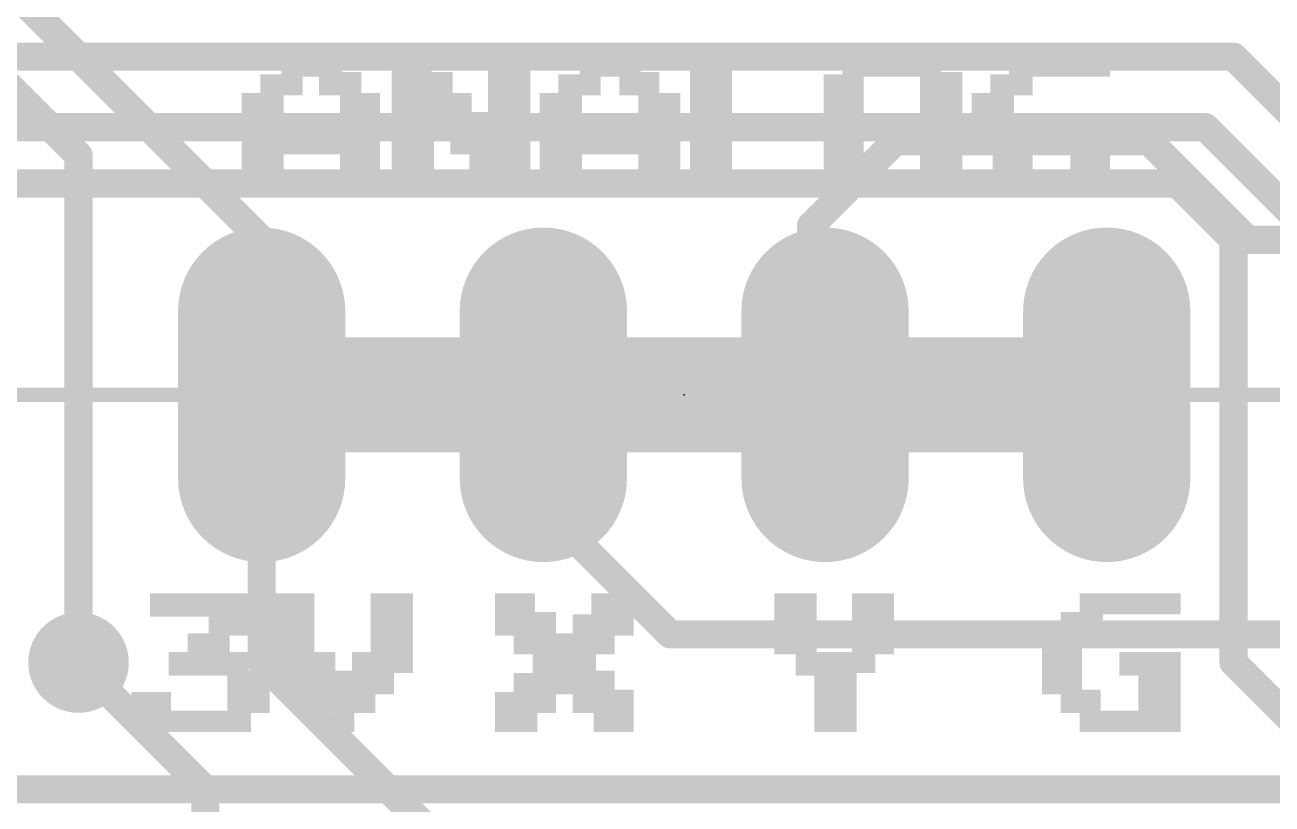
# Model space of a CAD drawing. Extents: x -8 to 72.9, y -20.5 to 38.
# Drawn here: x 34.7 to 45.94, y 12.82 to 19.84 of the extents above; entities that cross this region are included whole.
import ezdxf

# ---------------------------------------------------------------- set-up
doc = ezdxf.new("R2010")
doc.units = 0
for name, color, linetype in [('1', 12, 'CONTINUOUS'), ('16', 132, 'CONTINUOUS'), ('17', 110, 'CONTINUOUS'), ('18', 110, 'CONTINUOUS'), ('203', 40, 'CONTINUOUS'), ('23', 53, 'CONTINUOUS'), ('47', 253, 'CONTINUOUS')]:
    doc.layers.add(name, color=color, linetype=linetype)

# ---------------------------------------------------------------- blocks, each defined once
blk = doc.blocks.new('LONGP100')
at = {"const_width": 1}
blk.add_lwpolyline([(-0.5, 0), (0.5, 0)], dxfattribs=at)
at = {"const_width": 0.5}
for points in [[(-0.5, 0.25, 1), (-0.5, -0.25)], [(0.5, -0.25, 1), (0.5, 0.25)]]:
    blk.add_lwpolyline(points, format="xyb", dxfattribs=at)
blk = doc.blocks.new('RECT')
blk.add_solid([(-0.5, -0.5), (0.5, -0.5), (-0.5, 0.5), (0.5, 0.5)])
blk = doc.blocks.new('ROUNDV')
at = {"const_width": 0.5}
blk.add_lwpolyline([(0, -0.25, 1), (0, 0.25, 1), (0, -0.25)], format="xyb", dxfattribs=at)

msp = doc.modelspace()

# ---------------------------------------------------------------- linework, layer by layer
at = {"layer": '1', "const_width": 0.254}
for points in [[(19.685, 19.558), (45.593, 19.558)], [(45.593, 19.558), (46.99, 18.161)], [(45.339, 18.923), (19.558, 18.923)], [(46.101, 18.161), (45.339, 18.923)], [(45.085, 18.415), (19.558, 18.415)], [(45.593, 17.907), (45.085, 18.415)], [(45.593, 14.097), (45.593, 17.907)], [(36.83, 16.51), (36.83, 14.097)], [(36.322, 12.954), (35.179, 14.097)], [(36.83, 14.097), (38.354, 12.573)], [(46.3518, 13.3382), (45.593, 14.097)], [(36.322, 11.557), (36.322, 12.954)]]:
    msp.add_lwpolyline(points, dxfattribs=at)
at = {"layer": '1', "const_width": 0.127}
for points in [[(45.6379, 19.6029, 1), (45.5481, 19.5131)], [(45.593, 19.4945, 1), (45.593, 19.6215)], [(45.3839, 18.9679, 1), (45.2941, 18.8781)], [(45.339, 18.8595, 1), (45.339, 18.9865)], [(45.1299, 18.4599, 1), (45.0401, 18.3701)], [(45.085, 18.3515, 1), (45.085, 18.4785)], [(45.6565, 17.907, 1), (45.5295, 17.907)], [(45.5481, 17.8621, 1), (45.6379, 17.9519)], [(36.8935, 16.51, 1), (36.7665, 16.51)], [(35.2239, 14.1419, 1), (35.1341, 14.0521)], [(36.8749, 14.1419, 1), (36.7851, 14.0521)], [(45.6379, 14.1419, 1), (45.5481, 14.0521)], [(36.7665, 14.097, 1), (36.8935, 14.097)], [(45.5295, 14.097, 1), (45.6565, 14.097)], [(36.3855, 12.954, 1), (36.2585, 12.954)], [(36.2771, 12.9091, 1), (36.3669, 12.9989)]]:
    msp.add_lwpolyline(points, format="xyb", dxfattribs=at)
at = {"layer": '16', "const_width": 0.254}
for points in [[(36.83, 17.907), (34.671, 20.066)], [(35.179, 18.669), (34.29, 19.558)], [(42.545, 18.796), (41.783, 18.034)], [(44.831, 18.796), (42.545, 18.796)], [(45.72, 17.907), (44.831, 18.796)], [(35.179, 14.097), (35.179, 18.669)], [(41.783, 18.034), (41.783, 16.637)], [(36.83, 16.51), (36.83, 17.907)], [(50.165, 17.907), (45.72, 17.907)], [(41.783, 16.637), (41.91, 16.51)], [(39.37, 15.494), (39.37, 16.51)], [(40.513, 14.351), (39.37, 15.494)], [(49.53, 14.351), (40.513, 14.351)], [(55.753, 12.954), (20.2565, 12.954)]]:
    msp.add_lwpolyline(points, dxfattribs=at)
at = {"layer": '16', "const_width": 0.127}
for points in [[(42.545, 18.8595, 1), (42.545, 18.7325)], [(42.5899, 18.7511, 1), (42.5001, 18.8409)], [(44.8759, 18.8409, 1), (44.7861, 18.7511)], [(44.831, 18.7325, 1), (44.831, 18.8595)], [(35.2425, 18.669, 1), (35.1155, 18.669)], [(35.1341, 18.6241, 1), (35.2239, 18.7139)], [(41.8465, 18.034, 1), (41.7195, 18.034)], [(41.7381, 18.0789, 1), (41.8279, 17.9891)], [(36.8935, 17.907, 1), (36.7665, 17.907)], [(36.7851, 17.8621, 1), (36.8749, 17.9519)], [(45.72, 17.9705, 1), (45.72, 17.8435)], [(45.6751, 17.8621, 1), (45.7649, 17.9519)], [(41.8279, 16.6819, 1), (41.7381, 16.5921)], [(41.7195, 16.637, 1), (41.8465, 16.637)], [(36.7665, 16.51, 1), (36.8935, 16.51)], [(39.4335, 16.51, 1), (39.3065, 16.51)], [(41.8651, 16.4651, 1), (41.9549, 16.5549)], [(39.4149, 15.5389, 1), (39.3251, 15.4491)], [(39.3065, 15.494, 1), (39.4335, 15.494)], [(40.513, 14.4145, 1), (40.513, 14.2875)], [(40.4681, 14.3061, 1), (40.5579, 14.3959)], [(35.1155, 14.097, 1), (35.2425, 14.097)]]:
    msp.add_lwpolyline(points, format="xyb", dxfattribs=at)
at = {"layer": '23'}
msp.add_point((40.64, 16.51), dxfattribs=at)
at = {"layer": '47', "const_width": 0.13}
msp.add_lwpolyline([(27.94, 16.51), (70.65, 16.51)], dxfattribs=at)

# ---------------------------------------------------------------- block references
at = {"layer": '17', "xscale": 1.508, "yscale": 1.508, "rotation": 270}
for p in [(36.83, 16.51), (36.83, 16.51), (39.37, 16.51), (39.37, 16.51), (41.91, 16.51), (41.91, 16.51), (44.45, 16.51), (44.45, 16.51)]:
    msp.add_blockref('LONGP100', p, dxfattribs=at)
at = {"layer": '18', "xscale": 0.9064, "yscale": 0.9064}
msp.add_blockref('ROUNDV', (35.179, 14.097), dxfattribs=at)
msp.add_blockref('ROUNDV', (35.179, 14.097), dxfattribs=at)
at = {"layer": '203', "yscale": 0.0212}
for p, xscale in [((37.2836, 19.5572), 0.5503), ((38.1831, 19.5572), 0.3598), ((39.0615, 19.5572), 0.381), ((39.9717, 19.5572), 0.5503), ((40.8818, 19.5572), 0.381), ((42.5115, 19.5572), 0.889), ((44.0249, 19.5572), 0.9101), ((37.2836, 19.536), 0.5503), ((37.2836, 19.5149), 0.5503), ((37.2836, 19.4937), 0.5503), ((37.2836, 19.4726), 0.5503), ((37.2836, 19.4514), 0.5503), ((38.1831, 19.536), 0.3598), ((38.1831, 19.5149), 0.3598), ((38.1831, 19.4937), 0.3598), ((38.1831, 19.4726), 0.3598), ((38.1831, 19.4514), 0.3598), ((39.0615, 19.536), 0.381), ((39.0615, 19.5149), 0.381), ((39.0615, 19.4937), 0.381), ((39.0615, 19.4726), 0.381), ((39.0615, 19.4514), 0.381), ((39.9717, 19.536), 0.5503), ((39.9717, 19.5149), 0.5503), ((39.9717, 19.4937), 0.5503), ((39.9717, 19.4726), 0.5503), ((39.9717, 19.4514), 0.5503), ((40.8818, 19.536), 0.381), ((40.8818, 19.5149), 0.381), ((40.8818, 19.4937), 0.381), ((40.8818, 19.4726), 0.381), ((40.8818, 19.4514), 0.381), ((42.5115, 19.536), 0.889), ((42.5115, 19.5149), 0.889), ((42.5115, 19.4937), 0.889), ((42.5115, 19.4726), 0.889), ((42.5115, 19.4514), 0.889), ((44.0249, 19.536), 0.9101), ((44.0249, 19.5149), 0.9101), ((44.0249, 19.4937), 0.9101), ((44.0249, 19.4726), 0.9101), ((44.0249, 19.4514), 0.9101), ((37.0084, 19.3667), 0.381), ((37.0084, 19.3456), 0.381), ((37.273, 19.3879), 0.9101), ((37.2836, 19.4302), 0.5503), ((37.3683, 19.4091), 0.7196), ((37.5376, 19.3667), 0.381), ((37.5376, 19.3456), 0.381), ((38.1831, 19.4302), 0.3598), ((38.2784, 19.4091), 0.5503), ((38.2784, 19.3879), 0.5503), ((38.2784, 19.3667), 0.5503), ((38.2784, 19.3456), 0.5503), ((39.0615, 19.4302), 0.381), ((39.0615, 19.4091), 0.381), ((39.0615, 19.3879), 0.381), ((39.0615, 19.3667), 0.381), ((39.0615, 19.3456), 0.381), ((39.6965, 19.3667), 0.381), ((39.6965, 19.3456), 0.381), ((39.9611, 19.3879), 0.9101), ((40.0563, 19.4091), 0.7196), ((39.9717, 19.4302), 0.5503), ((40.2362, 19.3667), 0.3598), ((40.2362, 19.3456), 0.3598), ((40.8818, 19.4302), 0.381), ((40.8818, 19.4091), 0.381), ((40.8818, 19.3879), 0.381), ((40.8818, 19.3667), 0.381), ((40.8818, 19.3456), 0.381), ((42.5221, 19.3879), 1.2488), ((42.0777, 19.3667), 0.3598), ((42.0777, 19.3456), 0.3598), ((42.5115, 19.4302), 0.889), ((42.6068, 19.4091), 1.0795), ((42.956, 19.3667), 0.381), ((42.956, 19.3456), 0.381), ((43.9402, 19.3879), 1.0795), ((43.591, 19.3667), 0.381), ((43.591, 19.3456), 0.381), ((44.0249, 19.4302), 0.9101), ((44.0249, 19.4091), 0.9101), ((36.9238, 19.2186), 0.5503), ((37.0084, 19.3244), 0.381), ((37.0084, 19.3032), 0.381), ((37.0084, 19.2821), 0.381), ((37.0084, 19.2609), 0.381), ((37.0084, 19.2397), 0.381), ((37.6222, 19.2186), 0.5503), ((37.5376, 19.3244), 0.381), ((37.5376, 19.3032), 0.381), ((37.5376, 19.2821), 0.381), ((37.5376, 19.2609), 0.381), ((37.5376, 19.2397), 0.381), ((38.2784, 19.3244), 0.5503), ((38.2784, 19.3032), 0.5503), ((38.2784, 19.2821), 0.5503), ((38.2784, 19.2609), 0.5503), ((38.2784, 19.2397), 0.5503), ((38.3631, 19.2186), 0.7196), ((39.0615, 19.3244), 0.381), ((39.0615, 19.3032), 0.381), ((39.0615, 19.2821), 0.381), ((39.0615, 19.2609), 0.381), ((39.0615, 19.2397), 0.381), ((39.0615, 19.2186), 0.381), ((39.6118, 19.2186), 0.5503), ((39.6965, 19.3244), 0.381), ((39.6965, 19.3032), 0.381), ((39.6965, 19.2821), 0.381), ((39.6965, 19.2609), 0.381), ((39.6965, 19.2397), 0.381), ((40.2362, 19.3244), 0.3598), ((40.2362, 19.3032), 0.3598), ((40.2362, 19.2821), 0.3598), ((40.2362, 19.2609), 0.3598), ((40.2362, 19.2397), 0.3598), ((40.3315, 19.2186), 0.5503), ((40.8818, 19.3244), 0.381), ((40.8818, 19.3032), 0.381), ((40.8818, 19.2821), 0.381), ((40.8818, 19.2609), 0.381), ((40.8818, 19.2397), 0.381), ((40.8818, 19.2186), 0.381), ((42.0777, 19.3244), 0.3598), ((42.0777, 19.3032), 0.3598), ((42.0777, 19.2821), 0.3598), ((42.0777, 19.2609), 0.3598), ((42.0777, 19.2397), 0.3598), ((42.0777, 19.2186), 0.3598), ((42.956, 19.3244), 0.381), ((42.956, 19.3032), 0.381), ((42.956, 19.2821), 0.381), ((42.956, 19.2609), 0.381), ((42.956, 19.2397), 0.381), ((42.956, 19.2186), 0.381), ((43.5063, 19.2186), 0.5503), ((43.591, 19.3244), 0.381), ((43.591, 19.3032), 0.381), ((43.591, 19.2821), 0.381), ((43.591, 19.2609), 0.381), ((43.591, 19.2397), 0.381), ((36.8391, 19.1974), 0.381), ((36.8391, 19.1762), 0.381), ((36.8391, 19.1551), 0.381), ((36.8391, 19.1339), 0.381), ((36.8391, 19.1127), 0.381), ((37.7175, 19.1974), 0.3598), ((37.7175, 19.1762), 0.3598), ((37.7175, 19.1551), 0.3598), ((37.7175, 19.1339), 0.3598), ((37.7175, 19.1127), 0.3598), ((38.3631, 19.1974), 0.7196), ((38.3631, 19.1762), 0.7196), ((38.3631, 19.1551), 0.7196), ((38.3631, 19.1339), 0.7196), ((38.3631, 19.1127), 0.7196), ((39.0615, 19.1974), 0.381), ((39.0615, 19.1762), 0.381), ((39.0615, 19.1551), 0.381), ((39.0615, 19.1339), 0.381), ((39.0615, 19.1127), 0.381), ((39.5272, 19.1974), 0.381), ((39.5272, 19.1762), 0.381), ((39.5272, 19.1551), 0.381), ((39.5272, 19.1339), 0.381), ((39.5272, 19.1127), 0.381), ((40.4161, 19.1974), 0.381), ((40.4161, 19.1762), 0.381), ((40.4161, 19.1551), 0.381), ((40.4161, 19.1339), 0.381), ((40.4161, 19.1127), 0.381), ((40.8818, 19.1974), 0.381), ((40.8818, 19.1762), 0.381), ((40.8818, 19.1551), 0.381), ((40.8818, 19.1339), 0.381), ((40.8818, 19.1127), 0.381), ((42.0777, 19.1974), 0.3598), ((42.0777, 19.1762), 0.3598), ((42.0777, 19.1551), 0.3598), ((42.0777, 19.1339), 0.3598), ((42.0777, 19.1127), 0.3598), ((42.956, 19.1974), 0.381), ((42.956, 19.1762), 0.381), ((42.956, 19.1551), 0.381), ((42.956, 19.1339), 0.381), ((42.956, 19.1127), 0.381), ((43.4217, 19.1974), 0.381), ((43.4217, 19.1762), 0.381), ((43.4217, 19.1551), 0.381), ((43.4217, 19.1339), 0.381), ((43.4217, 19.1127), 0.381), ((36.8391, 19.0916), 0.381), ((36.8391, 19.0704), 0.381), ((36.8391, 19.0492), 0.381), ((36.8391, 19.0281), 0.381), ((36.8391, 19.0069), 0.381), ((37.7175, 19.0916), 0.3598), ((37.7175, 19.0704), 0.3598), ((37.7175, 19.0492), 0.3598), ((37.7175, 19.0281), 0.3598), ((37.7175, 19.0069), 0.3598), ((38.6276, 19.0492), 1.2488), ((38.6276, 19.0281), 1.2488), ((38.6276, 19.0069), 1.2488), ((38.3631, 19.0916), 0.7196), ((38.3631, 19.0704), 0.7196), ((39.0615, 19.0916), 0.381), ((39.0615, 19.0704), 0.381), ((39.5272, 19.0916), 0.381), ((39.5272, 19.0704), 0.381), ((39.5272, 19.0492), 0.381), ((39.5272, 19.0281), 0.381), ((39.5272, 19.0069), 0.381), ((40.4161, 19.0916), 0.381), ((40.4161, 19.0704), 0.381), ((40.4161, 19.0492), 0.381), ((40.4161, 19.0281), 0.381), ((40.4161, 19.0069), 0.381), ((40.8818, 19.0916), 0.381), ((40.8818, 19.0704), 0.381), ((40.8818, 19.0492), 0.381), ((40.8818, 19.0281), 0.381), ((40.8818, 19.0069), 0.381), ((42.0777, 19.0916), 0.3598), ((42.0777, 19.0704), 0.3598), ((42.0777, 19.0492), 0.3598), ((42.0777, 19.0281), 0.3598), ((42.0777, 19.0069), 0.3598), ((42.956, 19.0916), 0.381), ((42.956, 19.0704), 0.381), ((42.956, 19.0492), 0.381), ((42.956, 19.0281), 0.381), ((42.956, 19.0069), 0.381), ((43.4217, 19.0916), 0.381), ((43.4217, 19.0704), 0.381), ((43.4217, 19.0492), 0.381), ((43.4217, 19.0281), 0.381), ((43.4217, 19.0069), 0.381), ((44.2154, 19.0281), 0.5291), ((44.2154, 19.0069), 0.5291), ((36.8391, 18.9857), 0.381), ((36.8391, 18.9646), 0.381), ((36.8391, 18.9434), 0.381), ((36.8391, 18.9222), 0.381), ((36.8391, 18.9011), 0.381), ((37.7175, 18.9857), 0.3598), ((37.7175, 18.9646), 0.3598), ((37.7175, 18.9434), 0.3598), ((37.7175, 18.9222), 0.3598), ((37.7175, 18.9011), 0.3598), ((38.6276, 18.9857), 1.2488), ((38.6276, 18.9646), 1.2488), ((38.6276, 18.9434), 1.2488), ((38.6276, 18.9222), 1.2488), ((38.6276, 18.9011), 1.2488), ((39.5272, 18.9857), 0.381), ((39.5272, 18.9646), 0.381), ((39.5272, 18.9434), 0.381), ((39.5272, 18.9222), 0.381), ((39.5272, 18.9011), 0.381), ((40.4161, 18.9857), 0.381), ((40.4161, 18.9646), 0.381), ((40.4161, 18.9434), 0.381), ((40.4161, 18.9222), 0.381), ((40.4161, 18.9011), 0.381), ((40.8818, 18.9857), 0.381), ((40.8818, 18.9646), 0.381), ((40.8818, 18.9434), 0.381), ((40.8818, 18.9222), 0.381), ((40.8818, 18.9011), 0.381), ((42.0777, 18.9857), 0.3598), ((42.0777, 18.9646), 0.3598), ((42.0777, 18.9434), 0.3598), ((42.0777, 18.9222), 0.3598), ((42.0777, 18.9011), 0.3598), ((42.956, 18.9857), 0.381), ((42.956, 18.9646), 0.381), ((42.956, 18.9434), 0.381), ((42.956, 18.9222), 0.381), ((42.956, 18.9011), 0.381), ((43.4217, 18.9857), 0.381), ((43.4217, 18.9646), 0.381), ((43.4217, 18.9434), 0.381), ((43.4217, 18.9222), 0.381), ((43.4217, 18.9011), 0.381), ((44.2154, 18.9857), 0.5291), ((44.2154, 18.9646), 0.5291), ((44.2154, 18.9434), 0.5291), ((44.2154, 18.9222), 0.5291), ((44.2154, 18.9011), 0.5291), ((36.8391, 18.8799), 0.381), ((37.273, 18.8587), 1.2488), ((37.273, 18.8376), 1.2488), ((37.273, 18.8164), 1.2488), ((37.273, 18.7952), 1.2488), ((37.273, 18.7741), 1.2488), ((37.7175, 18.8799), 0.3598), ((38.6276, 18.8799), 1.2488), ((38.6276, 18.8587), 1.2488), ((38.1937, 18.8376), 0.381), ((38.1937, 18.8164), 0.381), ((38.1937, 18.7952), 0.381), ((38.1937, 18.7741), 0.381), ((38.8922, 18.8376), 0.7196), ((38.8922, 18.8164), 0.7196), ((38.8922, 18.7952), 0.7196), ((38.8922, 18.7741), 0.7196), ((39.5272, 18.8799), 0.381), ((39.9717, 18.8587), 1.27), ((39.9717, 18.8376), 1.27), ((39.9717, 18.8164), 1.27), ((39.9717, 18.7952), 1.27), ((39.9717, 18.7741), 1.27), ((40.4161, 18.8799), 0.381), ((40.8818, 18.8799), 0.381), ((40.8818, 18.8587), 0.381), ((40.8818, 18.8376), 0.381), ((40.8818, 18.8164), 0.381), ((40.8818, 18.7952), 0.381), ((40.8818, 18.7741), 0.381), ((42.0777, 18.8799), 0.3598), ((42.0777, 18.8587), 0.3598), ((42.0777, 18.8376), 0.3598), ((42.0777, 18.8164), 0.3598), ((42.0777, 18.7952), 0.3598), ((42.0777, 18.7741), 0.3598), ((42.956, 18.8799), 0.381), ((42.956, 18.8587), 0.381), ((42.956, 18.8376), 0.381), ((42.956, 18.8164), 0.381), ((42.956, 18.7952), 0.381), ((42.956, 18.7741), 0.381), ((43.4217, 18.8799), 0.381), ((43.4217, 18.8587), 0.381), ((43.4217, 18.8376), 0.381), ((43.4217, 18.8164), 0.381), ((43.4217, 18.7952), 0.381), ((43.4217, 18.7741), 0.381), ((44.2154, 18.8799), 0.5291), ((44.2154, 18.8587), 0.5291), ((44.3001, 18.8376), 0.3598), ((44.3001, 18.8164), 0.3598), ((44.3001, 18.7952), 0.3598), ((44.3001, 18.7741), 0.3598), ((37.273, 18.7529), 1.2488), ((37.273, 18.7318), 1.2488), ((37.273, 18.7106), 1.2488), ((37.273, 18.6894), 1.2488), ((36.8391, 18.6683), 0.381), ((37.7175, 18.6683), 0.3598), ((38.1937, 18.7529), 0.381), ((38.1937, 18.7318), 0.381), ((38.1937, 18.7106), 0.381), ((38.1937, 18.6894), 0.381), ((38.1937, 18.6683), 0.381), ((38.8922, 18.7529), 0.7196), ((38.8922, 18.7318), 0.7196), ((38.8922, 18.7106), 0.7196), ((38.8922, 18.6894), 0.7196), ((38.9769, 18.6683), 0.5503), ((39.9717, 18.7529), 1.27), ((39.9717, 18.7318), 1.27), ((39.9717, 18.7106), 1.27), ((39.9717, 18.6894), 1.27), ((39.5272, 18.6683), 0.381), ((40.4161, 18.6683), 0.381), ((40.8818, 18.7529), 0.381), ((40.8818, 18.7318), 0.381), ((40.8818, 18.7106), 0.381), ((40.8818, 18.6894), 0.381), ((40.8818, 18.6683), 0.381), ((42.0777, 18.7529), 0.3598), ((42.0777, 18.7318), 0.3598), ((42.0777, 18.7106), 0.3598), ((42.0777, 18.6894), 0.3598), ((42.0777, 18.6683), 0.3598), ((42.956, 18.7529), 0.381), ((42.956, 18.7318), 0.381), ((42.956, 18.7106), 0.381), ((42.956, 18.6894), 0.381), ((42.956, 18.6683), 0.381), ((43.5063, 18.6894), 0.5503), ((43.4217, 18.7529), 0.381), ((43.4217, 18.7318), 0.381), ((43.4217, 18.7106), 0.381), ((43.6016, 18.6683), 0.3598), ((44.3001, 18.7529), 0.3598), ((44.3001, 18.7318), 0.3598), ((44.3001, 18.7106), 0.3598), ((44.3001, 18.6894), 0.3598), ((44.3001, 18.6683), 0.3598), ((36.8391, 18.6471), 0.381), ((36.8391, 18.6259), 0.381), ((36.8391, 18.6048), 0.381), ((36.8391, 18.5836), 0.381), ((36.8391, 18.5624), 0.381), ((37.7175, 18.6471), 0.3598), ((37.7175, 18.6259), 0.3598), ((37.7175, 18.6048), 0.3598), ((37.7175, 18.5836), 0.3598), ((37.7175, 18.5624), 0.3598), ((38.1937, 18.6471), 0.381), ((38.1937, 18.6259), 0.381), ((38.1937, 18.6048), 0.381), ((38.1937, 18.5836), 0.381), ((38.1937, 18.5624), 0.381), ((38.9769, 18.6471), 0.5503), ((38.9769, 18.6259), 0.5503), ((38.9769, 18.6048), 0.5503), ((38.9769, 18.5836), 0.5503), ((38.9769, 18.5624), 0.5503), ((39.5272, 18.6471), 0.381), ((39.5272, 18.6259), 0.381), ((39.5272, 18.6048), 0.381), ((39.5272, 18.5836), 0.381), ((39.5272, 18.5624), 0.381), ((40.4161, 18.6471), 0.381), ((40.4161, 18.6259), 0.381), ((40.4161, 18.6048), 0.381), ((40.4161, 18.5836), 0.381), ((40.4161, 18.5624), 0.381), ((40.8818, 18.6471), 0.381), ((40.8818, 18.6259), 0.381), ((40.8818, 18.6048), 0.381), ((40.8818, 18.5836), 0.381), ((40.8818, 18.5624), 0.381), ((42.0777, 18.6471), 0.3598), ((42.0777, 18.6259), 0.3598), ((42.0777, 18.6048), 0.3598), ((42.0777, 18.5836), 0.3598), ((42.0777, 18.5624), 0.3598), ((42.956, 18.6471), 0.381), ((42.956, 18.6259), 0.381), ((42.956, 18.6048), 0.381), ((42.956, 18.5836), 0.381), ((42.956, 18.5624), 0.381), ((43.6016, 18.6471), 0.3598), ((43.6016, 18.6259), 0.3598), ((43.6016, 18.6048), 0.3598), ((43.6016, 18.5836), 0.3598), ((43.6016, 18.5624), 0.3598), ((44.3001, 18.6471), 0.3598), ((44.3001, 18.6259), 0.3598), ((44.3001, 18.6048), 0.3598), ((44.3001, 18.5836), 0.3598), ((44.3001, 18.5624), 0.3598), ((36.8391, 18.5413), 0.381), ((36.8391, 18.5201), 0.381), ((36.8391, 18.4989), 0.381), ((36.8391, 18.4778), 0.381), ((36.8391, 18.4566), 0.381), ((36.8391, 18.4354), 0.381), ((37.7175, 18.5413), 0.3598), ((37.7175, 18.5201), 0.3598), ((37.7175, 18.4989), 0.3598), ((37.7175, 18.4778), 0.3598), ((37.7175, 18.4566), 0.3598), ((37.7175, 18.4354), 0.3598), ((38.1937, 18.5413), 0.381), ((38.1937, 18.5201), 0.381), ((38.1937, 18.4989), 0.381), ((38.1937, 18.4778), 0.381), ((38.1937, 18.4566), 0.381), ((38.1937, 18.4354), 0.381), ((38.9769, 18.5413), 0.5503), ((38.9769, 18.5201), 0.5503), ((38.9769, 18.4989), 0.5503), ((39.0615, 18.4778), 0.381), ((39.0615, 18.4566), 0.381), ((39.0615, 18.4354), 0.381), ((39.5272, 18.5413), 0.381), ((39.5272, 18.5201), 0.381), ((39.5272, 18.4989), 0.381), ((39.5272, 18.4778), 0.381), ((39.5272, 18.4566), 0.381), ((39.5272, 18.4354), 0.381), ((40.4161, 18.5413), 0.381), ((40.4161, 18.5201), 0.381), ((40.4161, 18.4989), 0.381), ((40.4161, 18.4778), 0.381), ((40.4161, 18.4566), 0.381), ((40.4161, 18.4354), 0.381), ((40.8818, 18.5413), 0.381), ((41.231, 18.5201), 1.0795), ((41.231, 18.4989), 1.0795), ((41.231, 18.4778), 1.0795), ((41.231, 18.4566), 1.0795), ((41.231, 18.4354), 1.0795), ((42.5221, 18.5201), 1.2488), ((42.0777, 18.5413), 0.3598), ((42.4375, 18.4989), 1.0795), ((42.5221, 18.4778), 0.9101), ((42.5221, 18.4566), 0.9101), ((42.5221, 18.4354), 0.9101), ((42.956, 18.5413), 0.381), ((43.9508, 18.5201), 1.0583), ((43.9508, 18.4989), 1.0583), ((43.6016, 18.5413), 0.3598), ((44.0355, 18.4778), 0.889), ((44.0355, 18.4566), 0.889), ((44.0355, 18.4354), 0.889), ((44.3001, 18.5413), 0.3598), ((36.8391, 18.4143), 0.381), ((36.8391, 18.3931), 0.381), ((36.8391, 18.3719), 0.381), ((36.8391, 18.3508), 0.381), ((36.8391, 18.3296), 0.381), ((37.7175, 18.4143), 0.3598), ((37.7175, 18.3931), 0.3598), ((37.7175, 18.3719), 0.3598), ((37.7175, 18.3508), 0.3598), ((37.7175, 18.3296), 0.3598), ((38.1937, 18.4143), 0.381), ((38.1937, 18.3931), 0.381), ((38.1937, 18.3719), 0.381), ((38.1937, 18.3508), 0.381), ((38.1937, 18.3296), 0.381), ((39.0615, 18.4143), 0.381), ((39.0615, 18.3931), 0.381), ((39.0615, 18.3719), 0.381), ((39.0615, 18.3508), 0.381), ((39.0615, 18.3296), 0.381), ((39.5272, 18.4143), 0.381), ((39.5272, 18.3931), 0.381), ((39.5272, 18.3719), 0.381), ((39.5272, 18.3508), 0.381), ((39.5272, 18.3296), 0.381), ((40.4161, 18.4143), 0.381), ((40.4161, 18.3931), 0.381), ((40.4161, 18.3719), 0.381), ((40.4161, 18.3508), 0.381), ((40.4161, 18.3296), 0.381), ((41.231, 18.4143), 1.0795), ((41.231, 18.3931), 1.0795), ((41.231, 18.3719), 1.0795), ((41.231, 18.3508), 1.0795), ((41.231, 18.3296), 1.0795), ((42.5221, 18.4143), 0.9101), ((42.5221, 18.3931), 0.9101), ((42.5221, 18.3719), 0.9101), ((42.5221, 18.3508), 0.9101), ((42.5221, 18.3296), 0.9101), ((44.0355, 18.4143), 0.889), ((44.0355, 18.3931), 0.889), ((44.0355, 18.3719), 0.889), ((44.0355, 18.3508), 0.889), ((44.0355, 18.3296), 0.889), ((40.6384, 16.975), 8.0642), ((40.6278, 16.9962), 7.9583), ((40.6278, 17.0173), 7.789), ((40.6384, 16.8692), 8.3605), ((40.6384, 16.8903), 8.3182), ((40.6278, 16.9115), 8.2547), ((40.6278, 16.9327), 8.2123), ((40.6278, 16.9538), 8.1277), ((40.6278, 16.7845), 8.5087), ((40.6278, 16.7633), 8.5087), ((40.6278, 16.8057), 8.4663), ((40.6278, 16.8268), 8.424), ((40.6278, 16.848), 8.3817), ((40.6384, 16.6363), 8.6145), ((40.6278, 16.6998), 8.5933), ((40.6278, 16.6787), 8.5933), ((40.6278, 16.6575), 8.5933), ((40.6278, 16.7422), 8.551), ((40.6278, 16.721), 8.551), ((40.6278, 16.6152), 8.6357), ((40.6278, 16.594), 8.6357), ((40.6278, 16.5728), 8.6357), ((40.6278, 16.5517), 8.6357), ((40.6278, 16.5305), 8.6357), ((40.6278, 16.5093), 8.6357), ((40.6278, 16.4882), 8.6357), ((40.6278, 16.467), 8.6357), ((40.6278, 16.4458), 8.6357), ((40.6278, 16.4247), 8.6357), ((40.6278, 16.4035), 8.6357), ((40.6278, 16.3823), 8.5933), ((40.6278, 16.3612), 8.5933), ((40.6278, 16.34), 8.5933), ((40.6384, 16.3188), 8.5722), ((40.6278, 16.2977), 8.551), ((40.6278, 16.2765), 8.551), ((40.6278, 16.2553), 8.5087), ((40.6384, 16.2342), 8.4875), ((40.6278, 16.213), 8.4663), ((40.6278, 16.1919), 8.424), ((40.6278, 16.1707), 8.3817), ((40.6278, 16.1495), 8.3393), ((40.6278, 16.1284), 8.297), ((40.6278, 16.1072), 8.2547), ((40.6278, 16.086), 8.2123), ((40.6278, 16.0649), 8.1277), ((40.6278, 16.0437), 8.043), ((40.6278, 16.0225), 7.916), ((40.6278, 16.0014), 7.7044), ((36.3629, 14.7102), 1.0795), ((36.3629, 14.6891), 1.0795), ((36.3629, 14.6679), 1.0795), ((36.3629, 14.6467), 1.0795), ((36.3629, 14.6256), 1.0795), ((37.1249, 14.7102), 0.3598), ((37.1249, 14.6891), 0.3598), ((37.1249, 14.6679), 0.3598), ((37.1249, 14.6467), 0.3598), ((37.1249, 14.6256), 0.3598), ((38.0032, 14.7102), 0.381), ((38.0032, 14.6891), 0.381), ((38.0032, 14.6679), 0.381), ((38.0032, 14.6467), 0.381), ((38.0032, 14.6256), 0.381), ((39.1144, 14.7102), 0.3598), ((39.1144, 14.6891), 0.3598), ((39.1144, 14.6679), 0.3598), ((39.1144, 14.6467), 0.3598), ((39.1144, 14.6256), 0.3598), ((39.9928, 14.7102), 0.381), ((39.9928, 14.6891), 0.381), ((39.9928, 14.6679), 0.381), ((39.9928, 14.6467), 0.381), ((39.9928, 14.6256), 0.381), ((41.6438, 14.7102), 0.381), ((41.6438, 14.6891), 0.381), ((41.6438, 14.6679), 0.381), ((41.6438, 14.6467), 0.381), ((41.6438, 14.6256), 0.381), ((42.3422, 14.7102), 0.381), ((42.3422, 14.6891), 0.381), ((42.3422, 14.6679), 0.381), ((42.3422, 14.6467), 0.381), ((42.3422, 14.6256), 0.381), ((44.6599, 14.7102), 0.9101), ((44.6599, 14.6891), 0.9101), ((44.6599, 14.6679), 0.9101), ((44.6599, 14.6467), 0.9101), ((44.6599, 14.6256), 0.9101), ((36.2782, 14.5198), 0.9101), ((36.3629, 14.6044), 1.0795), ((36.3629, 14.5833), 1.0795), ((36.3629, 14.5621), 1.0795), ((36.3629, 14.5409), 1.0795), ((36.5428, 14.4986), 0.381), ((37.1249, 14.6044), 0.3598), ((37.1249, 14.5833), 0.3598), ((37.1249, 14.5621), 0.3598), ((37.1249, 14.5409), 0.3598), ((37.1249, 14.5198), 0.3598), ((37.1249, 14.4986), 0.3598), ((38.0032, 14.6044), 0.381), ((38.0032, 14.5833), 0.381), ((38.0032, 14.5621), 0.381), ((38.0032, 14.5409), 0.381), ((38.0032, 14.5198), 0.381), ((38.0032, 14.4986), 0.381), ((39.1144, 14.6044), 0.3598), ((39.1144, 14.5833), 0.3598), ((39.1144, 14.5621), 0.3598), ((39.2097, 14.5409), 0.5503), ((39.2097, 14.5198), 0.5503), ((39.2097, 14.4986), 0.5503), ((39.9082, 14.5198), 0.5503), ((39.9082, 14.4986), 0.5503), ((39.9928, 14.6044), 0.381), ((39.9928, 14.5833), 0.381), ((39.9928, 14.5621), 0.381), ((39.9928, 14.5409), 0.381), ((41.6438, 14.6044), 0.381), ((41.6438, 14.5833), 0.381), ((41.6438, 14.5621), 0.381), ((41.6438, 14.5409), 0.381), ((41.6438, 14.5198), 0.381), ((41.6438, 14.4986), 0.381), ((42.3422, 14.6044), 0.381), ((42.3422, 14.5833), 0.381), ((42.3422, 14.5621), 0.381), ((42.3422, 14.5409), 0.381), ((42.3422, 14.5198), 0.381), ((42.3422, 14.4986), 0.381), ((44.5752, 14.5409), 1.0795), ((44.226, 14.5198), 0.381), ((44.226, 14.4986), 0.381), ((44.6599, 14.6044), 0.9101), ((44.6599, 14.5833), 0.9101), ((44.6599, 14.5621), 0.9101), ((36.5428, 14.4774), 0.381), ((36.5428, 14.4563), 0.381), ((36.5428, 14.4351), 0.381), ((36.5428, 14.4139), 0.381), ((36.5428, 14.3928), 0.381), ((37.1249, 14.4774), 0.3598), ((37.1249, 14.4563), 0.3598), ((37.1249, 14.4351), 0.3598), ((37.1249, 14.4139), 0.3598), ((37.1249, 14.3928), 0.3598), ((38.0032, 14.4774), 0.381), ((38.0032, 14.4563), 0.381), ((38.0032, 14.4351), 0.381), ((38.0032, 14.4139), 0.381), ((38.0032, 14.3928), 0.381), ((39.2097, 14.4774), 0.5503), ((39.2097, 14.4563), 0.5503), ((39.2097, 14.4351), 0.5503), ((39.2097, 14.4139), 0.5503), ((39.2097, 14.3928), 0.5503), ((39.9082, 14.4774), 0.5503), ((39.9082, 14.4563), 0.5503), ((39.9082, 14.4351), 0.5503), ((39.9082, 14.4139), 0.5503), ((39.9082, 14.3928), 0.5503), ((41.6438, 14.4774), 0.381), ((41.6438, 14.4563), 0.381), ((41.6438, 14.4351), 0.381), ((41.6438, 14.4139), 0.381), ((41.6438, 14.3928), 0.381), ((42.3422, 14.4774), 0.381), ((42.3422, 14.4563), 0.381), ((42.3422, 14.4351), 0.381), ((42.3422, 14.4139), 0.381), ((42.3422, 14.3928), 0.381), ((44.226, 14.4774), 0.381), ((44.226, 14.4563), 0.381), ((44.226, 14.4351), 0.381), ((44.226, 14.4139), 0.381), ((44.226, 14.3928), 0.381), ((36.4475, 14.3504), 0.5715), ((36.3523, 14.3293), 0.381), ((36.3523, 14.3081), 0.381), ((36.3523, 14.2869), 0.381), ((36.5428, 14.3716), 0.381), ((37.1249, 14.3716), 0.3598), ((37.1249, 14.3504), 0.3598), ((37.1249, 14.3293), 0.3598), ((37.1249, 14.3081), 0.3598), ((37.1249, 14.2869), 0.3598), ((38.0032, 14.3716), 0.381), ((38.0032, 14.3504), 0.381), ((38.0032, 14.3293), 0.381), ((38.0032, 14.3081), 0.381), ((38.0032, 14.2869), 0.381), ((39.5589, 14.3504), 1.2488), ((39.2097, 14.3716), 0.5503), ((39.5589, 14.3293), 0.9101), ((39.5589, 14.3081), 0.9101), ((39.5589, 14.2869), 0.9101), ((39.9082, 14.3716), 0.5503), ((41.6438, 14.3716), 0.381), ((41.6438, 14.3504), 0.381), ((41.6438, 14.3293), 0.381), ((41.6438, 14.3081), 0.381), ((41.6438, 14.2869), 0.381), ((42.3422, 14.3716), 0.381), ((42.3422, 14.3504), 0.381), ((42.3422, 14.3293), 0.381), ((42.3422, 14.3081), 0.381), ((42.3422, 14.2869), 0.381), ((44.1413, 14.3504), 0.5503), ((44.0461, 14.3293), 0.3598), ((44.0461, 14.3081), 0.3598), ((44.0461, 14.2869), 0.3598), ((44.226, 14.3716), 0.381), ((36.3523, 14.1811), 0.7196), ((36.3523, 14.1599), 0.7196), ((36.3523, 14.2658), 0.381), ((36.3523, 14.2446), 0.381), ((36.3523, 14.2234), 0.381), ((36.3523, 14.2023), 0.381), ((37.1249, 14.2658), 0.3598), ((37.1249, 14.2446), 0.3598), ((37.1249, 14.2234), 0.3598), ((37.1249, 14.2023), 0.3598), ((37.2201, 14.1811), 0.5503), ((37.2201, 14.1599), 0.5503), ((37.9186, 14.1811), 0.5503), ((37.9186, 14.1599), 0.5503), ((38.0032, 14.2658), 0.381), ((38.0032, 14.2446), 0.381), ((38.0032, 14.2234), 0.381), ((38.0032, 14.2023), 0.381), ((39.5589, 14.2658), 0.9101), ((39.5589, 14.2446), 0.9101), ((39.5589, 14.2234), 0.9101), ((39.5589, 14.2023), 0.9101), ((39.5589, 14.1811), 0.9101), ((39.5589, 14.1599), 0.5715), ((41.6438, 14.2658), 0.381), ((41.6438, 14.2446), 0.381), ((41.6438, 14.2234), 0.381), ((41.6438, 14.2023), 0.381), ((41.993, 14.1811), 1.0795), ((42.0036, 14.1599), 0.7196), ((42.3422, 14.2658), 0.381), ((42.3422, 14.2446), 0.381), ((42.3422, 14.2234), 0.381), ((42.3422, 14.2023), 0.381), ((44.0461, 14.2658), 0.3598), ((44.0461, 14.2446), 0.3598), ((44.0461, 14.2234), 0.3598), ((44.0461, 14.2023), 0.3598), ((44.0461, 14.1811), 0.3598), ((44.0461, 14.1599), 0.3598), ((44.8398, 14.1811), 0.5503), ((44.8398, 14.1599), 0.5503), ((36.3523, 14.1388), 0.7196), ((36.3523, 14.1176), 0.7196), ((36.3523, 14.0964), 0.7196), ((36.3523, 14.0753), 0.7196), ((36.3523, 14.0541), 0.7196), ((37.2201, 14.1388), 0.5503), ((37.2201, 14.1176), 0.5503), ((37.2201, 14.0964), 0.5503), ((37.2201, 14.0753), 0.5503), ((37.2201, 14.0541), 0.5503), ((37.9186, 14.1388), 0.5503), ((37.9186, 14.1176), 0.5503), ((37.9186, 14.0964), 0.5503), ((37.9186, 14.0753), 0.5503), ((37.9186, 14.0541), 0.5503), ((39.5589, 14.1388), 0.5715), ((39.5589, 14.1176), 0.5715), ((39.5589, 14.0964), 0.5715), ((39.5589, 14.0753), 0.5715), ((39.5589, 14.0541), 0.5715), ((42.0036, 14.1388), 0.7196), ((42.0036, 14.1176), 0.7196), ((42.0036, 14.0964), 0.7196), ((42.0036, 14.0753), 0.7196), ((42.0036, 14.0541), 0.7196), ((44.0461, 14.1388), 0.3598), ((44.0461, 14.1176), 0.3598), ((44.0461, 14.0964), 0.3598), ((44.0461, 14.0753), 0.3598), ((44.0461, 14.0541), 0.3598), ((44.8398, 14.1388), 0.5503), ((44.8398, 14.1176), 0.5503), ((44.8398, 14.0964), 0.5503), ((44.8398, 14.0753), 0.5503), ((44.8398, 14.0541), 0.5503), ((36.4475, 14.0118), 0.9101), ((36.4475, 13.9906), 0.9101), ((36.3523, 14.0329), 0.7196), ((36.7121, 13.9694), 0.381), ((36.7121, 13.9483), 0.381), ((37.5693, 14.0118), 1.2488), ((37.4847, 13.9906), 1.0795), ((37.2201, 14.0329), 0.5503), ((37.5693, 13.9694), 0.9101), ((37.5693, 13.9483), 0.9101), ((37.9186, 14.0329), 0.5503), ((39.5589, 13.9906), 0.9101), ((39.5589, 13.9694), 0.9101), ((39.5589, 13.9483), 0.9101), ((39.5589, 14.0329), 0.5715), ((39.6436, 14.0118), 0.7408), ((41.9189, 13.9906), 0.5503), ((42.0036, 14.0329), 0.7196), ((42.0036, 14.0118), 0.7196), ((42.0036, 13.9694), 0.381), ((42.0036, 13.9483), 0.381), ((44.0461, 14.0329), 0.3598), ((44.0461, 14.0118), 0.3598), ((44.0461, 13.9906), 0.3598), ((44.0461, 13.9694), 0.3598), ((44.0461, 13.9483), 0.3598), ((44.8398, 14.0329), 0.5503), ((44.8398, 14.0118), 0.5503), ((44.8398, 13.9906), 0.5503), ((44.9245, 13.9694), 0.381), ((44.9245, 13.9483), 0.381), ((35.8337, 13.8213), 0.3598), ((36.7121, 13.9271), 0.381), ((36.7121, 13.9059), 0.381), ((36.7121, 13.8848), 0.381), ((36.7121, 13.8636), 0.381), ((36.7121, 13.8424), 0.381), ((36.7121, 13.8213), 0.381), ((37.5693, 13.9271), 0.9101), ((37.5693, 13.9059), 0.9101), ((37.5693, 13.8848), 0.9101), ((37.5693, 13.8636), 0.9101), ((37.5693, 13.8424), 0.9101), ((37.5693, 13.8213), 0.9101), ((39.5589, 13.8213), 1.2488), ((39.5589, 13.9271), 0.9101), ((39.5589, 13.9059), 0.9101), ((39.5589, 13.8848), 0.9101), ((39.5589, 13.8636), 0.9101), ((39.6436, 13.8424), 1.0795), ((42.0036, 13.9271), 0.381), ((42.0036, 13.9059), 0.381), ((42.0036, 13.8848), 0.381), ((42.0036, 13.8636), 0.381), ((42.0036, 13.8424), 0.381), ((42.0036, 13.8213), 0.381), ((44.1307, 13.8424), 0.5291), ((44.1307, 13.8213), 0.5291), ((44.0461, 13.9271), 0.3598), ((44.0461, 13.9059), 0.3598), ((44.0461, 13.8848), 0.3598), ((44.0461, 13.8636), 0.3598), ((44.9245, 13.9271), 0.381), ((44.9245, 13.9059), 0.381), ((44.9245, 13.8848), 0.381), ((44.9245, 13.8636), 0.381), ((44.9245, 13.8424), 0.381), ((44.9245, 13.8213), 0.381), ((35.8337, 13.8001), 0.3598), ((35.8337, 13.7789), 0.3598), ((35.8337, 13.7578), 0.3598), ((35.8337, 13.7366), 0.3598), ((35.8337, 13.7155), 0.3598), ((36.7121, 13.8001), 0.381), ((36.7121, 13.7789), 0.381), ((36.7121, 13.7578), 0.381), ((36.7121, 13.7366), 0.381), ((36.7121, 13.7155), 0.381), ((37.5693, 13.8001), 0.5715), ((37.5693, 13.7789), 0.5715), ((37.5693, 13.7578), 0.5715), ((37.5693, 13.7366), 0.5715), ((37.5693, 13.7155), 0.5715), ((39.2097, 13.8001), 0.5503), ((39.2097, 13.7789), 0.5503), ((39.2097, 13.7578), 0.5503), ((39.2097, 13.7366), 0.5503), ((39.2097, 13.7155), 0.5503), ((39.9082, 13.8001), 0.5503), ((39.9082, 13.7789), 0.5503), ((39.9082, 13.7578), 0.5503), ((39.9082, 13.7366), 0.5503), ((39.9082, 13.7155), 0.5503), ((42.0036, 13.8001), 0.381), ((42.0036, 13.7789), 0.381), ((42.0036, 13.7578), 0.381), ((42.0036, 13.7366), 0.381), ((42.0036, 13.7155), 0.381), ((44.2154, 13.8001), 0.3598), ((44.2154, 13.7789), 0.3598), ((44.2154, 13.7578), 0.3598), ((44.2154, 13.7366), 0.3598), ((44.2154, 13.7155), 0.3598), ((44.9245, 13.8001), 0.381), ((44.9245, 13.7789), 0.381), ((44.9245, 13.7578), 0.381), ((44.9245, 13.7366), 0.381), ((44.9245, 13.7155), 0.381), ((35.8337, 13.6943), 0.3598), ((35.8337, 13.6731), 0.3598), ((36.2782, 13.652), 1.2488), ((36.2782, 13.6308), 0.9101), ((36.2782, 13.6096), 0.9101), ((36.7121, 13.6943), 0.381), ((36.7121, 13.6731), 0.381), ((37.5693, 13.6943), 0.5715), ((37.5693, 13.6731), 0.5715), ((37.5693, 13.652), 0.5715), ((37.5693, 13.6308), 0.1905), ((37.5693, 13.6096), 0.1905), ((39.125, 13.6308), 0.381), ((39.125, 13.6096), 0.381), ((39.2097, 13.6943), 0.5503), ((39.2097, 13.6731), 0.5503), ((39.2097, 13.652), 0.5503), ((39.9082, 13.6943), 0.5503), ((39.9082, 13.6731), 0.5503), ((39.9082, 13.652), 0.5503), ((40.0034, 13.6308), 0.3598), ((40.0034, 13.6096), 0.3598), ((42.0036, 13.6943), 0.381), ((42.0036, 13.6731), 0.381), ((42.0036, 13.652), 0.381), ((42.0036, 13.6308), 0.381), ((42.0036, 13.6096), 0.381), ((44.2154, 13.6943), 0.3598), ((44.2154, 13.6731), 0.3598), ((44.5752, 13.652), 1.0795), ((44.6599, 13.6308), 0.9101), ((44.6599, 13.6096), 0.9101), ((44.9245, 13.6943), 0.381), ((44.9245, 13.6731), 0.381), ((36.2782, 13.5885), 0.9101), ((36.2782, 13.5673), 0.9101), ((36.2782, 13.5461), 0.9101), ((36.2782, 13.525), 0.9101), ((36.2782, 13.5038), 0.9101), ((37.5693, 13.5885), 0.1905), ((37.5693, 13.5673), 0.1905), ((37.5693, 13.5461), 0.1905), ((37.5693, 13.525), 0.1905), ((37.5693, 13.5038), 0.1905), ((39.125, 13.5885), 0.381), ((39.125, 13.5673), 0.381), ((39.125, 13.5461), 0.381), ((39.125, 13.525), 0.381), ((39.125, 13.5038), 0.381), ((40.0034, 13.5885), 0.3598), ((40.0034, 13.5673), 0.3598), ((40.0034, 13.5461), 0.3598), ((40.0034, 13.525), 0.3598), ((40.0034, 13.5038), 0.3598), ((42.0036, 13.5885), 0.381), ((42.0036, 13.5673), 0.381), ((42.0036, 13.5461), 0.381), ((42.0036, 13.525), 0.381), ((42.0036, 13.5038), 0.381), ((44.6599, 13.5885), 0.9101), ((44.6599, 13.5673), 0.9101), ((44.6599, 13.5461), 0.9101), ((44.6599, 13.525), 0.9101), ((44.6599, 13.5038), 0.9101), ((36.2782, 13.4826), 0.9101), ((37.5693, 13.4826), 0.1905), ((39.125, 13.4826), 0.381), ((40.0034, 13.4826), 0.3598), ((42.0036, 13.4826), 0.381), ((44.6599, 13.4826), 0.9101)]:
    msp.add_blockref('RECT', p, dxfattribs=dict(at, xscale=xscale))

doc.saveas('drawing.dxf')
